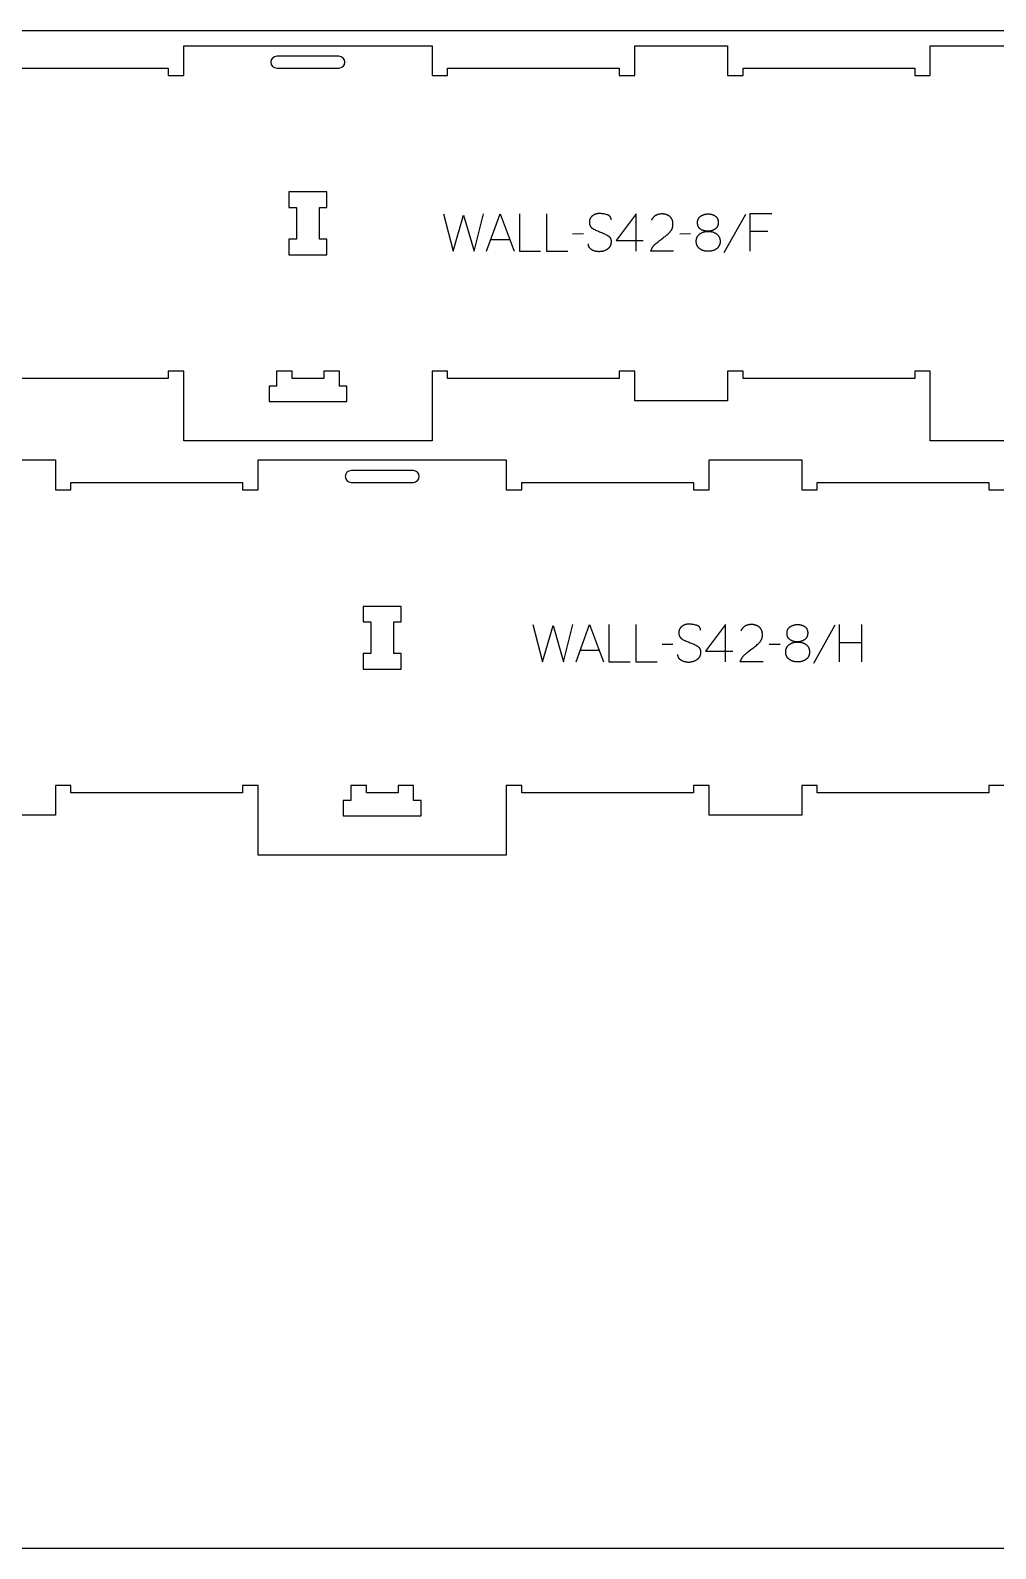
# Model space of a CAD drawing. Extents: x 2032 to 5216, y -19593 to -11999.
# Drawn here: x 3624 to 4400, y -16563 to -15343 of the extents above; entities that cross this region are included whole.
import ezdxf

# ---------------------------------------------------------------- set-up
doc = ezdxf.new("R2010")
doc.units = 0
for name, color, linetype in [('0_SHEET_SPRUCEPLY_2440X122', 1, 'CONTINUOUS'), ('1_ANYTOOL_1MMDEEP_LABELS_S', 2, 'CONTINUOUS'), ('3_ANYTOOL_CUTTHROUGH_INSID', 4, 'CONTINUOUS'), ('4_ANYTOOL_CUTTHROUGH_OUTSI', 5, 'CONTINUOUS')]:
    doc.layers.add(name, color=color, linetype=linetype)

msp = doc.modelspace()

# ---------------------------------------------------------------- linework, layer by layer
at = {"layer": '0_SHEET_SPRUCEPLY_2440X122'}
msp.add_lwpolyline([(4843.9, -15343.3), (4843.9, -16563.3), (2403.9, -16563.3), (2403.9, -15343.3)], close=True, dxfattribs=at)
at = {"layer": '1_ANYTOOL_1MMDEEP_LABELS_S'}
for points in [[(3956, -15490.8), (3963.7, -15520.8), (3972.2, -15491.7), (3980.7, -15520.8), (3988.2, -15490.8)], [(3990.7, -15520.8), (4001.6, -15490.8), (4012.7, -15520.8)], [(4017, -15490.8), (4017, -15520.8), (4034.1, -15520.8)], [(4038.8, -15490.8), (4038.8, -15520.8), (4055.9, -15520.8)], [(4090.8, -15495.4), (4090.8, -15495.2), (4090.8, -15495.1), (4090.7, -15495), (4090.7, -15494.9), (4090.7, -15494.8), (4090.7, -15494.8), (4090.7, -15494.7), (4090.7, -15494.6), (4090.7, -15494.5), (4090.7, -15494.4), (4090.6, -15494.3), (4090.6, -15494.3), (4090.6, -15494.2), (4090.6, -15494.1), (4090.6, -15494), (4090.5, -15493.9), (4090.5, -15493.9), (4090.5, -15493.8), (4090.4, -15493.7), (4090.4, -15493.6), (4090.4, -15493.6), (4090.3, -15493.5), (4090.3, -15493.4), (4090.3, -15493.3), (4090.2, -15493.3), (4090.2, -15493.2), (4090.1, -15493.1), (4090.1, -15493.1), (4090, -15493), (4090, -15492.9), (4089.9, -15492.9), (4089.9, -15492.8), (4089.8, -15492.8), (4089.8, -15492.7), (4089.7, -15492.6), (4089.7, -15492.6), (4089.6, -15492.5), (4089.5, -15492.5), (4089.5, -15492.4), (4089.4, -15492.4), (4089.4, -15492.3), (4089.3, -15492.3), (4089.2, -15492.2), (4089.1, -15492.2), (4089.1, -15492.1), (4089, -15492.1), (4088.9, -15492), (4088.8, -15492), (4088.8, -15491.9), (4088.7, -15491.9), (4088.6, -15491.8), (4088.4, -15491.8), (4088.3, -15491.7), (4088.1, -15491.6), (4087.9, -15491.5), (4087.7, -15491.5), (4087.5, -15491.4), (4086.7, -15491.2), (4085.9, -15491), (4085.1, -15490.8), (4084.3, -15490.7), (4083.9, -15490.7), (4083.6, -15490.6), (4083.2, -15490.6), (4082.8, -15490.5), (4082.5, -15490.5), (4082.1, -15490.5), (4081.7, -15490.5), (4081.4, -15490.5), (4081.2, -15490.5), (4081, -15490.5), (4080.8, -15490.5), (4080.6, -15490.5), (4080.4, -15490.5), (4080.2, -15490.5), (4080, -15490.6), (4079.9, -15490.6), (4079.7, -15490.6), (4079.5, -15490.7), (4079.3, -15490.7), (4079.1, -15490.7), (4078.9, -15490.8), (4078.8, -15490.8), (4078.6, -15490.9), (4078.4, -15490.9), (4078.2, -15491), (4078.1, -15491), (4077.9, -15491.1), (4077.7, -15491.2), (4077.5, -15491.3), (4077.4, -15491.3), (4077.2, -15491.4), (4077, -15491.5), (4076.9, -15491.6), (4076.7, -15491.7), (4076.6, -15491.8), (4076.4, -15491.9), (4076.2, -15492), (4076.1, -15492.1), (4075.9, -15492.2), (4075.8, -15492.3), (4075.6, -15492.4), (4075.5, -15492.5), (4075.3, -15492.6), (4075.2, -15492.8), (4075, -15492.9), (4074.9, -15493), (4074.8, -15493.2), (4074.7, -15493.3), (4074.6, -15493.4), (4074.5, -15493.6), (4074.3, -15493.7), (4074.2, -15493.9), (4074.2, -15494), (4074.1, -15494.2), (4074, -15494.3), (4073.9, -15494.5), (4073.8, -15494.7), (4073.8, -15494.8), (4073.7, -15495), (4073.6, -15495.2), (4073.6, -15495.4), (4073.5, -15495.5), (4073.5, -15495.7), (4073.4, -15495.9), (4073.4, -15496.1), (4073.4, -15496.3), (4073.3, -15496.5), (4073.3, -15496.7), (4073.3, -15496.9), (4073.3, -15497.1), (4073.3, -15497.3), (4073.3, -15497.5), (4073.3, -15497.7), (4073.3, -15497.9), (4073.3, -15498.1), (4073.3, -15498.3), (4073.3, -15498.5), (4073.4, -15498.7), (4073.4, -15498.9), (4073.5, -15499.1), (4073.5, -15499.3), (4073.6, -15499.5), (4073.6, -15499.7), (4073.7, -15499.8), (4073.7, -15499.9), (4073.7, -15500), (4073.8, -15500.1), (4073.8, -15500.2), (4073.9, -15500.3), (4073.9, -15500.3), (4073.9, -15500.4), (4074, -15500.5), (4074, -15500.6), (4074.1, -15500.7), (4074.1, -15500.7), (4074.2, -15500.8), (4074.2, -15500.9), (4074.3, -15501), (4074.3, -15501), (4074.4, -15501.1), (4074.4, -15501.2), (4074.5, -15501.2), (4074.6, -15501.3), (4074.6, -15501.4), (4074.7, -15501.5), (4074.7, -15501.5), (4074.8, -15501.6), (4074.9, -15501.6), (4075, -15501.8), (4075.1, -15501.9), (4075.3, -15502), (4075.4, -15502.1), (4075.6, -15502.2), (4075.8, -15502.4), (4075.9, -15502.5), (4076.1, -15502.6), (4076.8, -15502.9), (4077.6, -15503.3), (4078.3, -15503.7), (4079.1, -15504.1), (4079.8, -15504.4), (4080.6, -15504.7), (4081.4, -15505.1), (4082.3, -15505.4), (4083.1, -15505.7), (4083.9, -15506), (4084.7, -15506.4), (4085.5, -15506.7), (4086.2, -15507.1), (4086.9, -15507.5), (4087.6, -15507.9), (4088.3, -15508.3), (4088.5, -15508.4), (4088.6, -15508.5), (4088.8, -15508.6), (4088.9, -15508.7), (4088.9, -15508.8), (4089, -15508.8), (4089.1, -15508.9), (4089.2, -15508.9), (4089.2, -15509), (4089.3, -15509.1), (4089.4, -15509.1), (4089.4, -15509.2), (4089.5, -15509.3), (4089.5, -15509.4), (4089.6, -15509.4), (4089.7, -15509.5), (4089.7, -15509.6), (4089.8, -15509.6), (4089.8, -15509.7), (4089.9, -15509.8), (4089.9, -15509.9), (4090, -15509.9), (4090, -15510), (4090.1, -15510.1), (4090.1, -15510.2), (4090.2, -15510.3), (4090.2, -15510.4), (4090.2, -15510.4), (4090.3, -15510.5), (4090.3, -15510.6), (4090.3, -15510.7), (4090.4, -15510.8), (4090.4, -15510.9), (4090.4, -15511), (4090.5, -15511), (4090.5, -15511.1), (4090.5, -15511.2), (4090.6, -15511.4), (4090.6, -15511.6), (4090.7, -15511.8), (4090.7, -15512), (4090.7, -15512.2), (4090.7, -15512.4), (4090.7, -15512.6), (4090.7, -15512.8), (4090.7, -15513.1), (4090.7, -15513.3), (4090.7, -15513.5), (4090.7, -15513.7), (4090.7, -15514), (4090.7, -15514.2), (4090.6, -15514.4), (4090.6, -15514.6), (4090.6, -15514.9), (4090.5, -15515.1), (4090.5, -15515.3), (4090.4, -15515.5), (4090.3, -15515.7), (4090.3, -15515.9), (4090.2, -15516.1), (4090.1, -15516.3), (4090.1, -15516.5), (4090, -15516.6), (4089.9, -15516.8), (4089.8, -15517), (4089.7, -15517.2), (4089.6, -15517.3), (4089.5, -15517.5), (4089.3, -15517.7), (4089.2, -15517.8), (4089.1, -15518), (4089, -15518.1), (4088.8, -15518.3), (4088.7, -15518.4), (4088.5, -15518.5), (4088.4, -15518.7), (4088.2, -15518.8), (4088.1, -15518.9), (4087.9, -15519.1), (4087.7, -15519.2), (4087.5, -15519.3), (4087.2, -15519.5), (4086.8, -15519.7), (4086.5, -15519.9), (4086.1, -15520.1), (4085.7, -15520.3), (4085.3, -15520.4), (4085.1, -15520.5), (4084.9, -15520.5), (4084.8, -15520.6), (4084.6, -15520.7), (4084.4, -15520.7), (4084.2, -15520.8), (4084, -15520.8), (4083.8, -15520.9), (4083.6, -15520.9), (4083.4, -15521), (4083.2, -15521), (4083, -15521), (4082.8, -15521.1), (4082.6, -15521.1), (4082.2, -15521.1), (4081.8, -15521.1), (4081.4, -15521.2), (4080.9, -15521.2), (4080.5, -15521.1), (4080.1, -15521.1), (4079.7, -15521.1), (4079.3, -15521), (4078.9, -15521), (4078.6, -15520.9), (4078.2, -15520.8), (4077.8, -15520.7), (4077.4, -15520.6), (4077.1, -15520.4), (4076.7, -15520.3), (4076.3, -15520.2), (4076, -15520), (4075.6, -15519.8), (4075.3, -15519.6), (4075.1, -15519.5), (4075, -15519.4), (4074.8, -15519.3), (4074.6, -15519.2), (4074.5, -15519.1), (4074.4, -15519), (4074.2, -15518.8), (4074.1, -15518.7), (4074, -15518.6), (4073.8, -15518.5), (4073.7, -15518.3), (4073.6, -15518.2), (4073.6, -15518.1), (4073.5, -15518.1), (4073.5, -15518), (4073.4, -15517.9), (4073.4, -15517.9), (4073.3, -15517.8), (4073.3, -15517.7), (4073.2, -15517.7), (4073.2, -15517.6), (4073.2, -15517.5), (4073.1, -15517.4), (4073.1, -15517.4), (4073, -15517.3), (4073, -15517.2), (4073, -15517.1), (4072.9, -15517), (4072.9, -15517), (4072.9, -15516.9), (4072.8, -15516.8), (4072.8, -15516.7), (4072.8, -15516.6), (4072.7, -15516.4), (4072.7, -15516.2), (4072.6, -15516), (4072.6, -15515.9), (4072.6, -15515.7), (4072.6, -15515.5), (4072.6, -15515.3), (4072.6, -15515.1), (4072.5, -15514.9)], [(4110.8, -15520.8), (4110.8, -15490.8), (4094.8, -15512.2)], [(4141, -15520.8), (4122.7, -15520.7), (4122.8, -15520.3), (4122.9, -15520), (4123, -15519.8), (4123.1, -15519.6), (4123.2, -15519.4), (4123.3, -15519.2), (4123.4, -15519), (4123.5, -15518.8), (4123.6, -15518.5), (4123.7, -15518.3), (4123.8, -15518.1), (4123.9, -15517.9), (4124, -15517.7), (4124.1, -15517.5), (4124.3, -15517.3), (4124.4, -15517.2), (4124.5, -15517), (4124.7, -15516.8), (4124.8, -15516.6), (4124.9, -15516.4), (4125.1, -15516.2), (4125.2, -15516.1), (4125.4, -15515.9), (4125.5, -15515.7), (4125.7, -15515.5), (4125.9, -15515.4), (4126, -15515.2), (4126.2, -15515.1), (4126.4, -15514.9), (4126.7, -15514.6), (4128.2, -15513.4), (4129.7, -15512.2), (4131.2, -15511), (4132.7, -15509.9), (4133.5, -15509.3), (4134.2, -15508.8), (4134.9, -15508.2), (4135.6, -15507.6), (4136.3, -15507), (4136.9, -15506.4), (4137.6, -15505.8), (4138.2, -15505.2), (4138.3, -15505), (4138.4, -15504.9), (4138.6, -15504.7), (4138.7, -15504.5), (4138.8, -15504.4), (4139, -15504.2), (4139.1, -15504), (4139.2, -15503.9), (4139.3, -15503.7), (4139.4, -15503.5), (4139.5, -15503.3), (4139.6, -15503.1), (4139.7, -15503), (4139.8, -15502.8), (4139.9, -15502.6), (4139.9, -15502.4), (4140, -15502.2), (4140.1, -15502), (4140.1, -15501.8), (4140.2, -15501.6), (4140.2, -15501.4), (4140.3, -15501.2), (4140.3, -15501), (4140.4, -15500.8), (4140.4, -15500.6), (4140.4, -15500.4), (4140.5, -15500.2), (4140.5, -15499.9), (4140.5, -15499.7), (4140.5, -15499.5), (4140.5, -15499.3), (4140.5, -15499), (4140.5, -15498.8), (4140.5, -15498.5), (4140.5, -15498.3), (4140.5, -15498.1), (4140.5, -15497.8), (4140.4, -15497.6), (4140.4, -15497.4), (4140.4, -15497.2), (4140.3, -15496.9), (4140.3, -15496.7), (4140.2, -15496.5), (4140.2, -15496.3), (4140.1, -15496.1), (4140, -15495.9), (4140, -15495.7), (4139.9, -15495.5), (4139.8, -15495.3), (4139.7, -15495.1), (4139.6, -15494.9), (4139.5, -15494.8), (4139.4, -15494.6), (4139.3, -15494.4), (4139.2, -15494.2), (4139.1, -15494.1), (4139, -15493.9), (4138.8, -15493.8), (4138.7, -15493.6), (4138.6, -15493.5), (4138.4, -15493.3), (4138.3, -15493.2), (4138.1, -15493), (4138, -15492.9), (4137.8, -15492.8), (4137.7, -15492.7), (4137.5, -15492.5), (4137.3, -15492.4), (4137.2, -15492.3), (4137, -15492.2), (4136.8, -15492.1), (4136.6, -15492), (4136.5, -15491.9), (4136.3, -15491.8), (4136.1, -15491.7), (4135.9, -15491.6), (4135.7, -15491.6), (4135.5, -15491.5), (4135.3, -15491.4), (4135.1, -15491.3), (4134.9, -15491.3), (4134.7, -15491.2), (4134.5, -15491.2), (4134.3, -15491.1), (4134.1, -15491.1), (4133.9, -15491), (4133.7, -15491), (4133.5, -15490.9), (4133.2, -15490.9), (4133, -15490.9), (4132.8, -15490.9), (4132.5, -15490.8), (4132.3, -15490.8), (4132.1, -15490.8), (4131.6, -15490.8), (4131.2, -15490.8), (4130.9, -15490.8), (4130.5, -15490.9), (4130.2, -15490.9), (4129.8, -15490.9), (4129.5, -15491), (4129.2, -15491.1), (4128.9, -15491.1), (4128.5, -15491.2), (4128.4, -15491.3), (4128.2, -15491.3), (4128.1, -15491.4), (4127.9, -15491.4), (4127.8, -15491.5), (4127.6, -15491.5), (4127.5, -15491.6), (4127.4, -15491.7), (4127.2, -15491.7), (4127.1, -15491.8), (4126.9, -15491.9), (4126.8, -15491.9), (4126.7, -15492), (4126.5, -15492.1), (4126.4, -15492.2), (4126.3, -15492.3), (4126.1, -15492.3), (4126, -15492.4), (4125.9, -15492.5), (4125.8, -15492.6), (4125.6, -15492.7), (4125.5, -15492.8), (4125.4, -15492.9), (4125.3, -15493), (4125.2, -15493.1), (4125.1, -15493.2), (4124.9, -15493.3), (4124.8, -15493.4), (4124.7, -15493.6), (4124.6, -15493.7), (4124.5, -15493.8), (4124.4, -15493.9), (4124.2, -15494.2), (4124, -15494.4), (4123.8, -15494.7), (4123.6, -15495), (4123.5, -15495.3), (4123.3, -15495.6), (4123.1, -15495.9)], [(4198.7, -15491.3), (4181.5, -15522.1)], [(4219.9, -15490.8), (4202.3, -15490.8), (4202.3, -15520.8)], [(4216.8, -15504.8), (4202.3, -15504.8)], [(3994.2, -15511.3), (4009.1, -15511.3)], [(4068.5, -15506.9), (4059.7, -15507)], [(4094.8, -15512.2), (4116.6, -15512.2)], [(4154.7, -15506.9), (4145.9, -15507)], [(4027.9, -15820.7), (4035.7, -15850.7), (4044.1, -15821.6), (4052.6, -15850.7), (4060.1, -15820.7)], [(4062.7, -15850.7), (4073.5, -15820.7), (4084.6, -15850.7)], [(4088.9, -15820.7), (4088.9, -15850.7), (4106, -15850.7)], [(4110.7, -15820.7), (4110.7, -15850.7), (4127.8, -15850.7)], [(4162.7, -15825.3), (4162.7, -15825.1), (4162.7, -15825), (4162.7, -15824.9), (4162.7, -15824.9), (4162.7, -15824.8), (4162.6, -15824.7), (4162.6, -15824.6), (4162.6, -15824.5), (4162.6, -15824.4), (4162.6, -15824.3), (4162.6, -15824.2), (4162.5, -15824.2), (4162.5, -15824.1), (4162.5, -15824), (4162.5, -15823.9), (4162.5, -15823.8), (4162.4, -15823.8), (4162.4, -15823.7), (4162.4, -15823.6), (4162.3, -15823.5), (4162.3, -15823.5), (4162.3, -15823.4), (4162.2, -15823.3), (4162.2, -15823.3), (4162.1, -15823.2), (4162.1, -15823.1), (4162.1, -15823.1), (4162, -15823), (4162, -15822.9), (4161.9, -15822.9), (4161.9, -15822.8), (4161.8, -15822.7), (4161.8, -15822.7), (4161.7, -15822.6), (4161.6, -15822.6), (4161.6, -15822.5), (4161.5, -15822.4), (4161.5, -15822.4), (4161.4, -15822.3), (4161.3, -15822.3), (4161.3, -15822.2), (4161.2, -15822.2), (4161.1, -15822.1), (4161.1, -15822.1), (4161, -15822), (4160.9, -15822), (4160.8, -15821.9), (4160.8, -15821.9), (4160.7, -15821.8), (4160.6, -15821.8), (4160.5, -15821.8), (4160.3, -15821.7), (4160.2, -15821.6), (4160, -15821.5), (4159.8, -15821.5), (4159.6, -15821.4), (4159.4, -15821.3), (4158.6, -15821.1), (4157.8, -15820.9), (4157, -15820.8), (4156.2, -15820.6), (4155.9, -15820.6), (4155.5, -15820.5), (4155.1, -15820.5), (4154.7, -15820.4), (4154.4, -15820.4), (4154, -15820.4), (4153.7, -15820.4), (4153.3, -15820.4), (4153.1, -15820.4), (4152.9, -15820.4), (4152.7, -15820.4), (4152.5, -15820.4), (4152.3, -15820.4), (4152.1, -15820.4), (4152, -15820.5), (4151.8, -15820.5), (4151.6, -15820.5), (4151.4, -15820.6), (4151.2, -15820.6), (4151, -15820.6), (4150.9, -15820.7), (4150.7, -15820.7), (4150.5, -15820.8), (4150.3, -15820.8), (4150.2, -15820.9), (4150, -15821), (4149.8, -15821), (4149.6, -15821.1), (4149.5, -15821.2), (4149.3, -15821.2), (4149.1, -15821.3), (4149, -15821.4), (4148.8, -15821.5), (4148.6, -15821.6), (4148.5, -15821.7), (4148.3, -15821.8), (4148.2, -15821.9), (4148, -15822), (4147.8, -15822.1), (4147.7, -15822.2), (4147.5, -15822.3), (4147.4, -15822.4), (4147.2, -15822.6), (4147.1, -15822.7), (4147, -15822.8), (4146.8, -15822.9), (4146.7, -15823.1), (4146.6, -15823.2), (4146.5, -15823.4), (4146.4, -15823.5), (4146.3, -15823.6), (4146.2, -15823.8), (4146.1, -15823.9), (4146, -15824.1), (4145.9, -15824.3), (4145.8, -15824.4), (4145.7, -15824.6), (4145.7, -15824.8), (4145.6, -15824.9), (4145.5, -15825.1), (4145.5, -15825.3), (4145.4, -15825.5), (4145.4, -15825.6), (4145.4, -15825.8), (4145.3, -15826), (4145.3, -15826.2), (4145.3, -15826.4), (4145.2, -15826.6), (4145.2, -15826.8), (4145.2, -15827), (4145.2, -15827.2), (4145.2, -15827.4), (4145.2, -15827.6), (4145.2, -15827.8), (4145.2, -15828), (4145.2, -15828.3), (4145.3, -15828.5), (4145.3, -15828.6), (4145.3, -15828.8), (4145.4, -15829), (4145.4, -15829.2), (4145.5, -15829.4), (4145.5, -15829.6), (4145.6, -15829.8), (4145.6, -15829.8), (4145.7, -15829.9), (4145.7, -15830), (4145.7, -15830.1), (4145.8, -15830.2), (4145.8, -15830.3), (4145.9, -15830.3), (4145.9, -15830.4), (4145.9, -15830.5), (4146, -15830.6), (4146, -15830.6), (4146.1, -15830.7), (4146.1, -15830.8), (4146.2, -15830.9), (4146.2, -15830.9), (4146.3, -15831), (4146.4, -15831.1), (4146.4, -15831.2), (4146.5, -15831.2), (4146.5, -15831.3), (4146.6, -15831.4), (4146.7, -15831.4), (4146.7, -15831.5), (4146.8, -15831.6), (4146.9, -15831.7), (4147.1, -15831.8), (4147.2, -15831.9), (4147.4, -15832), (4147.5, -15832.2), (4147.7, -15832.3), (4147.9, -15832.4), (4148, -15832.5), (4148.7, -15832.9), (4149.5, -15833.2), (4150.2, -15833.6), (4151, -15834), (4151.8, -15834.3), (4152.6, -15834.6), (4153.4, -15835), (4154.2, -15835.3), (4155, -15835.6), (4155.8, -15835.9), (4156.6, -15836.3), (4157.4, -15836.6), (4158.1, -15837), (4158.8, -15837.4), (4159.6, -15837.8), (4160.2, -15838.2), (4160.4, -15838.3), (4160.6, -15838.4), (4160.7, -15838.6), (4160.8, -15838.6), (4160.9, -15838.7), (4160.9, -15838.7), (4161, -15838.8), (4161.1, -15838.9), (4161.1, -15838.9), (4161.2, -15839), (4161.3, -15839.1), (4161.3, -15839.1), (4161.4, -15839.2), (4161.5, -15839.3), (4161.5, -15839.3), (4161.6, -15839.4), (4161.6, -15839.5), (4161.7, -15839.6), (4161.7, -15839.6), (4161.8, -15839.7), (4161.8, -15839.8), (4161.9, -15839.9), (4161.9, -15839.9), (4162, -15840), (4162, -15840.1), (4162.1, -15840.2), (4162.1, -15840.3), (4162.2, -15840.3), (4162.2, -15840.4), (4162.2, -15840.5), (4162.3, -15840.6), (4162.3, -15840.7), (4162.3, -15840.8), (4162.4, -15840.9), (4162.4, -15841), (4162.4, -15841.1), (4162.4, -15841.1), (4162.5, -15841.3), (4162.5, -15841.5), (4162.6, -15841.7), (4162.6, -15841.9), (4162.6, -15842.1), (4162.6, -15842.3), (4162.7, -15842.5), (4162.7, -15842.8), (4162.7, -15843), (4162.7, -15843.2), (4162.7, -15843.4), (4162.6, -15843.7), (4162.6, -15843.9), (4162.6, -15844.1), (4162.6, -15844.3), (4162.5, -15844.6), (4162.5, -15844.8), (4162.4, -15845), (4162.4, -15845.2), (4162.3, -15845.4), (4162.3, -15845.6), (4162.2, -15845.8), (4162.1, -15846), (4162.1, -15846.2), (4162, -15846.4), (4161.9, -15846.6), (4161.8, -15846.7), (4161.7, -15846.9), (4161.6, -15847.1), (4161.5, -15847.2), (4161.4, -15847.4), (4161.3, -15847.6), (4161.1, -15847.7), (4161, -15847.9), (4160.9, -15848), (4160.7, -15848.2), (4160.6, -15848.3), (4160.5, -15848.5), (4160.3, -15848.6), (4160.1, -15848.7), (4160, -15848.8), (4159.8, -15849), (4159.6, -15849.1), (4159.5, -15849.2), (4159.1, -15849.4), (4158.7, -15849.6), (4158.4, -15849.8), (4158, -15850), (4157.6, -15850.2), (4157.3, -15850.3), (4157.1, -15850.4), (4156.9, -15850.5), (4156.7, -15850.5), (4156.5, -15850.6), (4156.3, -15850.6), (4156.1, -15850.7), (4155.9, -15850.7), (4155.7, -15850.8), (4155.5, -15850.8), (4155.3, -15850.9), (4155.1, -15850.9), (4154.9, -15850.9), (4154.7, -15851), (4154.5, -15851), (4154.1, -15851), (4153.7, -15851.1), (4153.3, -15851.1), (4152.9, -15851.1), (4152.5, -15851.1), (4152, -15851), (4151.7, -15851), (4151.3, -15850.9), (4150.9, -15850.9), (4150.5, -15850.8), (4150.1, -15850.7), (4149.7, -15850.6), (4149.3, -15850.5), (4149, -15850.4), (4148.6, -15850.2), (4148.3, -15850.1), (4147.9, -15849.9), (4147.6, -15849.7), (4147.2, -15849.5), (4147, -15849.4), (4146.9, -15849.3), (4146.7, -15849.2), (4146.6, -15849.1), (4146.4, -15849), (4146.3, -15848.9), (4146.1, -15848.8), (4146, -15848.6), (4145.9, -15848.5), (4145.8, -15848.4), (4145.6, -15848.3), (4145.5, -15848.1), (4145.5, -15848.1), (4145.4, -15848), (4145.4, -15847.9), (4145.3, -15847.9), (4145.3, -15847.8), (4145.2, -15847.7), (4145.2, -15847.6), (4145.2, -15847.6), (4145.1, -15847.5), (4145.1, -15847.4), (4145, -15847.3), (4145, -15847.3), (4145, -15847.2), (4144.9, -15847.1), (4144.9, -15847), (4144.9, -15847), (4144.8, -15846.9), (4144.8, -15846.8), (4144.8, -15846.7), (4144.7, -15846.6), (4144.7, -15846.5), (4144.6, -15846.3), (4144.6, -15846.1), (4144.6, -15846), (4144.5, -15845.8), (4144.5, -15845.6), (4144.5, -15845.4), (4144.5, -15845.2), (4144.5, -15845), (4144.5, -15844.9)], [(4182.7, -15850.7), (4182.7, -15820.7), (4166.7, -15842.1)], [(4212.9, -15850.7), (4194.6, -15850.6), (4194.8, -15850.2), (4194.8, -15850), (4194.9, -15849.7), (4195, -15849.5), (4195.1, -15849.3), (4195.2, -15849.1), (4195.3, -15848.9), (4195.4, -15848.7), (4195.5, -15848.5), (4195.6, -15848.3), (4195.7, -15848), (4195.8, -15847.8), (4195.9, -15847.7), (4196.1, -15847.5), (4196.2, -15847.3), (4196.3, -15847.1), (4196.4, -15846.9), (4196.6, -15846.7), (4196.7, -15846.5), (4196.9, -15846.3), (4197, -15846.2), (4197.2, -15846), (4197.3, -15845.8), (4197.5, -15845.6), (4197.6, -15845.5), (4197.8, -15845.3), (4198, -15845.1), (4198.1, -15845), (4198.3, -15844.8), (4198.7, -15844.5), (4200.1, -15843.3), (4201.6, -15842.1), (4203.1, -15840.9), (4204.7, -15839.8), (4205.4, -15839.2), (4206.1, -15838.7), (4206.9, -15838.1), (4207.5, -15837.5), (4208.2, -15836.9), (4208.9, -15836.3), (4209.5, -15835.7), (4210.1, -15835.1), (4210.2, -15834.9), (4210.4, -15834.8), (4210.5, -15834.6), (4210.6, -15834.4), (4210.8, -15834.3), (4210.9, -15834.1), (4211, -15833.9), (4211.1, -15833.8), (4211.2, -15833.6), (4211.3, -15833.4), (4211.4, -15833.2), (4211.5, -15833.1), (4211.6, -15832.9), (4211.7, -15832.7), (4211.8, -15832.5), (4211.8, -15832.3), (4211.9, -15832.1), (4212, -15831.9), (4212, -15831.7), (4212.1, -15831.5), (4212.2, -15831.3), (4212.2, -15831.1), (4212.3, -15830.9), (4212.3, -15830.7), (4212.3, -15830.5), (4212.4, -15830.3), (4212.4, -15830.1), (4212.4, -15829.8), (4212.4, -15829.6), (4212.4, -15829.4), (4212.4, -15829.2), (4212.4, -15829), (4212.4, -15828.7), (4212.4, -15828.5), (4212.4, -15828.2), (4212.4, -15828), (4212.4, -15827.7), (4212.4, -15827.5), (4212.3, -15827.3), (4212.3, -15827.1), (4212.2, -15826.8), (4212.2, -15826.6), (4212.1, -15826.4), (4212.1, -15826.2), (4212, -15826), (4212, -15825.8), (4211.9, -15825.6), (4211.8, -15825.4), (4211.7, -15825.2), (4211.6, -15825), (4211.5, -15824.9), (4211.5, -15824.7), (4211.4, -15824.5), (4211.2, -15824.3), (4211.1, -15824.2), (4211, -15824), (4210.9, -15823.8), (4210.8, -15823.7), (4210.6, -15823.5), (4210.5, -15823.4), (4210.4, -15823.2), (4210.2, -15823.1), (4210.1, -15823), (4209.9, -15822.8), (4209.8, -15822.7), (4209.6, -15822.6), (4209.4, -15822.5), (4209.3, -15822.3), (4209.1, -15822.2), (4208.9, -15822.1), (4208.7, -15822), (4208.6, -15821.9), (4208.4, -15821.8), (4208.2, -15821.7), (4208, -15821.6), (4207.8, -15821.5), (4207.6, -15821.5), (4207.4, -15821.4), (4207.2, -15821.3), (4207, -15821.3), (4206.8, -15821.2), (4206.6, -15821.1), (4206.4, -15821.1), (4206.2, -15821), (4206, -15821), (4205.8, -15820.9), (4205.6, -15820.9), (4205.4, -15820.9), (4205.1, -15820.8), (4204.9, -15820.8), (4204.7, -15820.8), (4204.5, -15820.8), (4204.2, -15820.7), (4204, -15820.7), (4203.5, -15820.7), (4203.2, -15820.7), (4202.8, -15820.7), (4202.4, -15820.8), (4202.1, -15820.8), (4201.8, -15820.9), (4201.4, -15820.9), (4201.1, -15821), (4200.8, -15821), (4200.5, -15821.1), (4200.3, -15821.2), (4200.2, -15821.2), (4200, -15821.3), (4199.9, -15821.3), (4199.7, -15821.4), (4199.6, -15821.4), (4199.4, -15821.5), (4199.3, -15821.6), (4199.1, -15821.6), (4199, -15821.7), (4198.9, -15821.8), (4198.7, -15821.8), (4198.6, -15821.9), (4198.4, -15822), (4198.3, -15822.1), (4198.2, -15822.2), (4198.1, -15822.3), (4197.9, -15822.3), (4197.8, -15822.4), (4197.7, -15822.5), (4197.6, -15822.6), (4197.4, -15822.7), (4197.3, -15822.8), (4197.2, -15822.9), (4197.1, -15823), (4197, -15823.1), (4196.9, -15823.2), (4196.7, -15823.4), (4196.6, -15823.5), (4196.5, -15823.6), (4196.4, -15823.7), (4196.3, -15823.8), (4196.1, -15824.1), (4195.9, -15824.4), (4195.7, -15824.6), (4195.6, -15824.9), (4195.4, -15825.2), (4195.2, -15825.5), (4195, -15825.8)], [(4270.6, -15821.2), (4253.4, -15852)], [(4274.1, -15820.7), (4274.1, -15850.7)], [(4292.4, -15850.7), (4292.4, -15820.7)], [(4292.4, -15835.4), (4274.1, -15835.4)], [(4066.1, -15841.2), (4081, -15841.2)], [(4140.4, -15836.8), (4131.7, -15836.9)], [(4166.7, -15842.1), (4188.5, -15842.1)], [(4226.6, -15836.8), (4217.8, -15836.9)]]:
    msp.add_lwpolyline(points, dxfattribs=at)
for points in [[(4168.9, -15490.8), (4169.3, -15490.8), (4169.7, -15490.8), (4170.1, -15490.9), (4170.3, -15490.9), (4170.5, -15490.9), (4170.7, -15490.9), (4170.9, -15491), (4171.1, -15491), (4171.3, -15491.1), (4171.4, -15491.1), (4171.6, -15491.1), (4171.8, -15491.2), (4172, -15491.2), (4172.2, -15491.3), (4172.3, -15491.3), (4172.5, -15491.4), (4172.7, -15491.5), (4172.8, -15491.5), (4173, -15491.6), (4173.2, -15491.7), (4173.3, -15491.8), (4173.5, -15491.8), (4173.6, -15491.9), (4173.8, -15492), (4174, -15492.1), (4174.1, -15492.2), (4174.3, -15492.3), (4174.4, -15492.4), (4174.5, -15492.5), (4174.7, -15492.6), (4174.8, -15492.7), (4175, -15492.8), (4175.1, -15492.9), (4175.2, -15493.1), (4175.3, -15493.2), (4175.4, -15493.3), (4175.6, -15493.4), (4175.7, -15493.6), (4175.8, -15493.7), (4175.9, -15493.8), (4176, -15494), (4176, -15494.1), (4176.1, -15494.3), (4176.2, -15494.4), (4176.3, -15494.6), (4176.4, -15494.8), (4176.4, -15494.9), (4176.5, -15495.1), (4176.5, -15495.3), (4176.6, -15495.4), (4176.6, -15495.6), (4176.7, -15495.8), (4176.7, -15496), (4176.8, -15496.2), (4176.8, -15496.4), (4176.8, -15496.6), (4176.8, -15496.8), (4176.8, -15497), (4176.9, -15497.2), (4176.9, -15497.4), (4176.9, -15497.6), (4176.9, -15497.8), (4176.9, -15498), (4176.8, -15498.3), (4176.8, -15498.5), (4176.8, -15498.7), (4176.8, -15498.9), (4176.7, -15499.1), (4176.7, -15499.3), (4176.7, -15499.5), (4176.6, -15499.7), (4176.6, -15499.9), (4176.5, -15500.1), (4176.4, -15500.2), (4176.4, -15500.4), (4176.3, -15500.6), (4176.2, -15500.8), (4176.1, -15500.9), (4176, -15501.1), (4176, -15501.2), (4175.9, -15501.4), (4175.8, -15501.6), (4175.6, -15501.7), (4175.5, -15501.8), (4175.4, -15502), (4175.3, -15502.1), (4175.2, -15502.3), (4175, -15502.4), (4174.9, -15502.5), (4174.8, -15502.6), (4174.6, -15502.8), (4174.4, -15502.9), (4174.3, -15503), (4174.1, -15503.1), (4174, -15503.2), (4173.8, -15503.3), (4173.6, -15503.4), (4173.5, -15503.5), (4173.3, -15503.6), (4173.1, -15503.7), (4173, -15503.8), (4172.8, -15503.8), (4172.6, -15503.9), (4172.4, -15504), (4172.3, -15504.1), (4172.1, -15504.1), (4171.9, -15504.2), (4171.7, -15504.2), (4171.6, -15504.3), (4171.4, -15504.4), (4171.2, -15504.4), (4171, -15504.5), (4170.8, -15504.5), (4170.6, -15504.5), (4170.5, -15504.6), (4170.3, -15504.6), (4170.1, -15504.6), (4169.9, -15504.7), (4169.7, -15504.7), (4169.5, -15504.7), (4169.3, -15504.7), (4169.1, -15504.7), (4168.9, -15504.7), (4168.5, -15504.7), (4168.1, -15504.7), (4167.7, -15504.7), (4167.4, -15504.7), (4167.2, -15504.7), (4167, -15504.6), (4166.8, -15504.6), (4166.6, -15504.6), (4166.4, -15504.6), (4166.3, -15504.5), (4166.1, -15504.5), (4165.9, -15504.4), (4165.7, -15504.4), (4165.5, -15504.3), (4165.4, -15504.3), (4165.2, -15504.2), (4165, -15504.2), (4164.8, -15504.1), (4164.7, -15504), (4164.5, -15504), (4164.3, -15503.9), (4164.2, -15503.8), (4164, -15503.7), (4163.8, -15503.7), (4163.5, -15503.5), (4163.2, -15503.3), (4162.8, -15503.1), (4162.7, -15503), (4162.5, -15502.9), (4162.4, -15502.8), (4162.2, -15502.7), (4162.1, -15502.6), (4161.9, -15502.4), (4161.9, -15502.4), (4161.8, -15502.3), (4161.8, -15502.2), (4161.7, -15502.2), (4161.6, -15502.1), (4161.6, -15502), (4161.5, -15502), (4161.5, -15501.9), (4161.4, -15501.8), (4161.4, -15501.8), (4161.3, -15501.7), (4161.2, -15501.6), (4161.2, -15501.5), (4161.1, -15501.5), (4161.1, -15501.4), (4161.1, -15501.3), (4161, -15501.1), (4160.9, -15501), (4160.8, -15500.8), (4160.7, -15500.6), (4160.7, -15500.5), (4160.6, -15500.3), (4160.5, -15500.1), (4160.5, -15499.9), (4160.4, -15499.7), (4160.4, -15499.5), (4160.4, -15499.3), (4160.3, -15499.1), (4160.3, -15498.9), (4160.3, -15498.7), (4160.3, -15498.5), (4160.2, -15498.3), (4160.2, -15498.1), (4160.2, -15497.8), (4160.2, -15497.6), (4160.2, -15497.4), (4160.3, -15497.2), (4160.3, -15497), (4160.3, -15496.8), (4160.3, -15496.5), (4160.4, -15496.3), (4160.4, -15496.1), (4160.4, -15495.9), (4160.5, -15495.8), (4160.5, -15495.6), (4160.6, -15495.4), (4160.7, -15495.2), (4160.7, -15495), (4160.8, -15494.9), (4160.9, -15494.7), (4161, -15494.5), (4161.1, -15494.4), (4161.2, -15494.2), (4161.3, -15494.1), (4161.3, -15494), (4161.4, -15493.9), (4161.4, -15493.8), (4161.5, -15493.8), (4161.6, -15493.6), (4161.7, -15493.5), (4161.8, -15493.3), (4162, -15493.2), (4162.1, -15493.1), (4162.3, -15493), (4162.4, -15492.8), (4162.5, -15492.7), (4162.7, -15492.6), (4162.9, -15492.5), (4163, -15492.4), (4163.2, -15492.3), (4163.4, -15492.2), (4163.5, -15492.1), (4163.7, -15492), (4163.9, -15491.9), (4164.1, -15491.8), (4164.2, -15491.8), (4164.4, -15491.7), (4164.6, -15491.6), (4164.8, -15491.5), (4165, -15491.5), (4165.1, -15491.4), (4165.3, -15491.4), (4165.5, -15491.3), (4165.7, -15491.2), (4165.9, -15491.2), (4166.1, -15491.1), (4166.3, -15491.1), (4166.5, -15491.1), (4166.7, -15491), (4166.8, -15491), (4167.2, -15490.9), (4167.6, -15490.9), (4168.1, -15490.8), (4168.5, -15490.8)], [(4168.8, -15504.8), (4169.3, -15504.8), (4169.8, -15504.9), (4170.1, -15504.9), (4170.3, -15504.9), (4170.6, -15504.9), (4170.8, -15505), (4171.1, -15505), (4171.3, -15505), (4171.5, -15505.1), (4171.8, -15505.1), (4172, -15505.2), (4172.2, -15505.3), (4172.4, -15505.3), (4172.7, -15505.4), (4172.9, -15505.5), (4173.1, -15505.5), (4173.3, -15505.6), (4173.5, -15505.7), (4173.7, -15505.8), (4173.9, -15505.9), (4174.1, -15506), (4174.3, -15506.1), (4174.5, -15506.2), (4174.7, -15506.3), (4174.9, -15506.4), (4175, -15506.5), (4175.2, -15506.6), (4175.4, -15506.8), (4175.6, -15506.9), (4175.7, -15507), (4175.9, -15507.2), (4176, -15507.3), (4176.2, -15507.5), (4176.3, -15507.6), (4176.5, -15507.8), (4176.6, -15507.9), (4176.8, -15508.1), (4176.9, -15508.2), (4177, -15508.4), (4177.1, -15508.6), (4177.2, -15508.7), (4177.3, -15508.9), (4177.4, -15509.1), (4177.5, -15509.2), (4177.6, -15509.4), (4177.7, -15509.6), (4177.8, -15509.8), (4177.9, -15510), (4177.9, -15510.1), (4178, -15510.3), (4178.1, -15510.5), (4178.1, -15510.7), (4178.2, -15510.9), (4178.2, -15511.1), (4178.2, -15511.3), (4178.3, -15511.5), (4178.3, -15511.8), (4178.3, -15512), (4178.3, -15512.2), (4178.4, -15512.4), (4178.4, -15512.6), (4178.4, -15512.8), (4178.4, -15513.1), (4178.4, -15513.3), (4178.3, -15513.5), (4178.3, -15513.7), (4178.3, -15513.9), (4178.3, -15514.2), (4178.2, -15514.4), (4178.2, -15514.6), (4178.2, -15514.8), (4178.1, -15515), (4178.1, -15515.2), (4178, -15515.4), (4177.9, -15515.6), (4177.9, -15515.7), (4177.8, -15515.9), (4177.7, -15516.1), (4177.6, -15516.3), (4177.5, -15516.5), (4177.4, -15516.6), (4177.3, -15516.8), (4177.2, -15517), (4177.1, -15517.2), (4177, -15517.3), (4176.9, -15517.5), (4176.8, -15517.6), (4176.6, -15517.8), (4176.5, -15517.9), (4176.3, -15518.1), (4176.2, -15518.2), (4176, -15518.4), (4175.9, -15518.5), (4175.7, -15518.7), (4175.6, -15518.8), (4175.4, -15518.9), (4175.2, -15519), (4175, -15519.2), (4174.9, -15519.3), (4174.7, -15519.4), (4174.5, -15519.5), (4174.3, -15519.6), (4174.1, -15519.7), (4173.9, -15519.8), (4173.7, -15519.9), (4173.5, -15520), (4173.3, -15520.1), (4173.1, -15520.1), (4172.9, -15520.2), (4172.7, -15520.3), (4172.4, -15520.3), (4172.2, -15520.4), (4172, -15520.5), (4171.8, -15520.5), (4171.5, -15520.6), (4171.3, -15520.6), (4171.1, -15520.6), (4170.8, -15520.7), (4170.6, -15520.7), (4170.3, -15520.7), (4170.1, -15520.8), (4169.8, -15520.8), (4169.3, -15520.8), (4168.8, -15520.8), (4168.2, -15520.8), (4167.7, -15520.8), (4167.5, -15520.8), (4167.2, -15520.7), (4167, -15520.7), (4166.7, -15520.7), (4166.5, -15520.6), (4166.2, -15520.6), (4166, -15520.6), (4165.8, -15520.5), (4165.6, -15520.5), (4165.3, -15520.4), (4165.1, -15520.3), (4164.9, -15520.3), (4164.7, -15520.2), (4164.5, -15520.1), (4164.3, -15520.1), (4164, -15520), (4163.8, -15519.9), (4163.6, -15519.8), (4163.5, -15519.7), (4163.3, -15519.6), (4163.1, -15519.5), (4162.9, -15519.4), (4162.7, -15519.3), (4162.5, -15519.2), (4162.3, -15519), (4162.2, -15518.9), (4162, -15518.8), (4161.8, -15518.7), (4161.7, -15518.5), (4161.5, -15518.4), (4161.4, -15518.2), (4161.2, -15518.1), (4161.1, -15517.9), (4160.9, -15517.8), (4160.8, -15517.6), (4160.7, -15517.5), (4160.6, -15517.3), (4160.5, -15517.2), (4160.3, -15517), (4160.2, -15516.8), (4160.1, -15516.6), (4160, -15516.5), (4159.9, -15516.3), (4159.9, -15516.1), (4159.8, -15515.9), (4159.7, -15515.7), (4159.6, -15515.6), (4159.6, -15515.4), (4159.5, -15515.2), (4159.5, -15515), (4159.4, -15514.8), (4159.4, -15514.6), (4159.3, -15514.4), (4159.3, -15514.2), (4159.3, -15513.9), (4159.2, -15513.7), (4159.2, -15513.5), (4159.2, -15513.3), (4159.2, -15513.1), (4159.2, -15512.8), (4159.2, -15512.6), (4159.2, -15512.4), (4159.2, -15512.2), (4159.2, -15512), (4159.3, -15511.8), (4159.3, -15511.5), (4159.3, -15511.3), (4159.4, -15511.1), (4159.4, -15510.9), (4159.5, -15510.7), (4159.5, -15510.5), (4159.6, -15510.3), (4159.6, -15510.1), (4159.7, -15510), (4159.8, -15509.8), (4159.9, -15509.6), (4159.9, -15509.4), (4160, -15509.2), (4160.1, -15509.1), (4160.2, -15508.9), (4160.3, -15508.7), (4160.5, -15508.6), (4160.6, -15508.4), (4160.7, -15508.2), (4160.8, -15508.1), (4160.9, -15507.9), (4161.1, -15507.8), (4161.2, -15507.6), (4161.4, -15507.5), (4161.5, -15507.3), (4161.7, -15507.2), (4161.8, -15507), (4162, -15506.9), (4162.2, -15506.8), (4162.3, -15506.6), (4162.5, -15506.5), (4162.7, -15506.4), (4162.9, -15506.3), (4163.1, -15506.2), (4163.3, -15506.1), (4163.5, -15506), (4163.6, -15505.9), (4163.8, -15505.8), (4164, -15505.7), (4164.3, -15505.6), (4164.5, -15505.5), (4164.7, -15505.5), (4164.9, -15505.4), (4165.1, -15505.3), (4165.3, -15505.3), (4165.6, -15505.2), (4165.8, -15505.1), (4166, -15505.1), (4166.2, -15505), (4166.5, -15505), (4166.7, -15505), (4167, -15504.9), (4167.2, -15504.9), (4167.5, -15504.9), (4167.7, -15504.9), (4168.2, -15504.8)], [(4240.8, -15820.7), (4241.2, -15820.7), (4241.6, -15820.8), (4242, -15820.8), (4242.2, -15820.8), (4242.4, -15820.8), (4242.6, -15820.9), (4242.8, -15820.9), (4243, -15820.9), (4243.2, -15821), (4243.4, -15821), (4243.5, -15821), (4243.7, -15821.1), (4243.9, -15821.1), (4244.1, -15821.2), (4244.2, -15821.3), (4244.4, -15821.3), (4244.6, -15821.4), (4244.8, -15821.4), (4244.9, -15821.5), (4245.1, -15821.6), (4245.2, -15821.7), (4245.4, -15821.7), (4245.6, -15821.8), (4245.7, -15821.9), (4245.9, -15822), (4246, -15822.1), (4246.2, -15822.2), (4246.3, -15822.3), (4246.5, -15822.4), (4246.6, -15822.5), (4246.7, -15822.6), (4246.9, -15822.7), (4247, -15822.8), (4247.1, -15823), (4247.3, -15823.1), (4247.4, -15823.2), (4247.5, -15823.3), (4247.6, -15823.5), (4247.7, -15823.6), (4247.8, -15823.8), (4247.9, -15823.9), (4248, -15824), (4248, -15824.2), (4248.1, -15824.4), (4248.2, -15824.5), (4248.3, -15824.7), (4248.3, -15824.8), (4248.4, -15825), (4248.5, -15825.2), (4248.5, -15825.3), (4248.6, -15825.5), (4248.6, -15825.7), (4248.6, -15825.9), (4248.7, -15826.1), (4248.7, -15826.3), (4248.7, -15826.5), (4248.7, -15826.7), (4248.8, -15826.9), (4248.8, -15827.1), (4248.8, -15827.3), (4248.8, -15827.5), (4248.8, -15827.7), (4248.8, -15827.9), (4248.8, -15828.2), (4248.7, -15828.4), (4248.7, -15828.6), (4248.7, -15828.8), (4248.7, -15829), (4248.6, -15829.2), (4248.6, -15829.4), (4248.5, -15829.6), (4248.5, -15829.8), (4248.4, -15830), (4248.4, -15830.1), (4248.3, -15830.3), (4248.2, -15830.5), (4248.1, -15830.7), (4248.1, -15830.8), (4248, -15831), (4247.9, -15831.2), (4247.8, -15831.3), (4247.7, -15831.5), (4247.6, -15831.6), (4247.5, -15831.8), (4247.3, -15831.9), (4247.2, -15832), (4247.1, -15832.2), (4247, -15832.3), (4246.8, -15832.4), (4246.7, -15832.6), (4246.5, -15832.7), (4246.4, -15832.8), (4246.2, -15832.9), (4246, -15833), (4245.9, -15833.1), (4245.7, -15833.2), (4245.6, -15833.3), (4245.4, -15833.4), (4245.2, -15833.5), (4245.1, -15833.6), (4244.9, -15833.7), (4244.7, -15833.7), (4244.5, -15833.8), (4244.4, -15833.9), (4244.2, -15834), (4244, -15834), (4243.8, -15834.1), (4243.7, -15834.2), (4243.5, -15834.2), (4243.3, -15834.3), (4243.1, -15834.3), (4242.9, -15834.4), (4242.7, -15834.4), (4242.6, -15834.4), (4242.4, -15834.5), (4242.2, -15834.5), (4242, -15834.5), (4241.8, -15834.6), (4241.6, -15834.6), (4241.4, -15834.6), (4241.2, -15834.6), (4241, -15834.6), (4240.8, -15834.6), (4240.4, -15834.7), (4240, -15834.6), (4239.7, -15834.6), (4239.3, -15834.6), (4239.1, -15834.6), (4238.9, -15834.6), (4238.7, -15834.5), (4238.5, -15834.5), (4238.4, -15834.5), (4238.2, -15834.4), (4238, -15834.4), (4237.8, -15834.3), (4237.6, -15834.3), (4237.5, -15834.2), (4237.3, -15834.2), (4237.1, -15834.1), (4236.9, -15834.1), (4236.8, -15834), (4236.6, -15834), (4236.4, -15833.9), (4236.2, -15833.8), (4236.1, -15833.7), (4235.9, -15833.7), (4235.7, -15833.6), (4235.4, -15833.4), (4235.1, -15833.2), (4234.7, -15833), (4234.6, -15832.9), (4234.4, -15832.8), (4234.3, -15832.7), (4234.1, -15832.6), (4234, -15832.5), (4233.9, -15832.3), (4233.8, -15832.3), (4233.7, -15832.2), (4233.7, -15832.2), (4233.6, -15832.1), (4233.6, -15832), (4233.5, -15832), (4233.4, -15831.9), (4233.4, -15831.8), (4233.3, -15831.7), (4233.3, -15831.7), (4233.2, -15831.6), (4233.2, -15831.5), (4233.1, -15831.4), (4233.1, -15831.4), (4233, -15831.3), (4233, -15831.2), (4232.9, -15831.1), (4232.8, -15830.9), (4232.7, -15830.7), (4232.6, -15830.6), (4232.6, -15830.4), (4232.5, -15830.2), (4232.5, -15830), (4232.4, -15829.8), (4232.4, -15829.6), (4232.3, -15829.5), (4232.3, -15829.3), (4232.2, -15829.1), (4232.2, -15828.8), (4232.2, -15828.6), (4232.2, -15828.4), (4232.2, -15828.2), (4232.2, -15828), (4232.2, -15827.8), (4232.2, -15827.5), (4232.2, -15827.3), (4232.2, -15827.1), (4232.2, -15826.9), (4232.2, -15826.7), (4232.2, -15826.5), (4232.3, -15826.3), (4232.3, -15826.1), (4232.4, -15825.9), (4232.4, -15825.7), (4232.5, -15825.5), (4232.5, -15825.3), (4232.6, -15825.1), (4232.7, -15824.9), (4232.7, -15824.8), (4232.8, -15824.6), (4232.9, -15824.4), (4233, -15824.3), (4233.1, -15824.1), (4233.2, -15824), (4233.2, -15823.9), (4233.3, -15823.8), (4233.3, -15823.7), (4233.4, -15823.7), (4233.5, -15823.5), (4233.6, -15823.4), (4233.8, -15823.3), (4233.9, -15823.1), (4234, -15823), (4234.2, -15822.9), (4234.3, -15822.8), (4234.5, -15822.6), (4234.6, -15822.5), (4234.8, -15822.4), (4235, -15822.3), (4235.1, -15822.2), (4235.3, -15822.1), (4235.5, -15822), (4235.6, -15821.9), (4235.8, -15821.8), (4236, -15821.8), (4236.2, -15821.7), (4236.3, -15821.6), (4236.5, -15821.5), (4236.7, -15821.5), (4236.9, -15821.4), (4237.1, -15821.3), (4237.2, -15821.3), (4237.4, -15821.2), (4237.6, -15821.2), (4237.8, -15821.1), (4238, -15821.1), (4238.2, -15821), (4238.4, -15821), (4238.6, -15820.9), (4238.8, -15820.9), (4239.2, -15820.8), (4239.6, -15820.8), (4240, -15820.8), (4240.4, -15820.7)], [(4240.7, -15834.7), (4241.2, -15834.8), (4241.7, -15834.8), (4242, -15834.8), (4242.2, -15834.8), (4242.5, -15834.8), (4242.7, -15834.9), (4243, -15834.9), (4243.2, -15835), (4243.5, -15835), (4243.7, -15835.1), (4243.9, -15835.1), (4244.1, -15835.2), (4244.4, -15835.2), (4244.6, -15835.3), (4244.8, -15835.4), (4245, -15835.4), (4245.2, -15835.5), (4245.4, -15835.6), (4245.6, -15835.7), (4245.8, -15835.8), (4246, -15835.9), (4246.2, -15836), (4246.4, -15836.1), (4246.6, -15836.2), (4246.8, -15836.3), (4247, -15836.4), (4247.1, -15836.6), (4247.3, -15836.7), (4247.5, -15836.8), (4247.6, -15836.9), (4247.8, -15837.1), (4248, -15837.2), (4248.1, -15837.4), (4248.3, -15837.5), (4248.4, -15837.7), (4248.5, -15837.8), (4248.7, -15838), (4248.8, -15838.1), (4248.9, -15838.3), (4249, -15838.5), (4249.1, -15838.6), (4249.3, -15838.8), (4249.4, -15839), (4249.4, -15839.1), (4249.5, -15839.3), (4249.6, -15839.5), (4249.7, -15839.7), (4249.8, -15839.9), (4249.8, -15840.1), (4249.9, -15840.3), (4250, -15840.4), (4250, -15840.6), (4250.1, -15840.8), (4250.1, -15841), (4250.2, -15841.2), (4250.2, -15841.5), (4250.2, -15841.7), (4250.2, -15841.9), (4250.3, -15842.1), (4250.3, -15842.3), (4250.3, -15842.5), (4250.3, -15842.8), (4250.3, -15843), (4250.3, -15843.2), (4250.3, -15843.4), (4250.2, -15843.6), (4250.2, -15843.9), (4250.2, -15844.1), (4250.2, -15844.3), (4250.1, -15844.5), (4250.1, -15844.7), (4250, -15844.9), (4250, -15845.1), (4249.9, -15845.3), (4249.8, -15845.5), (4249.8, -15845.7), (4249.7, -15845.8), (4249.6, -15846), (4249.5, -15846.2), (4249.4, -15846.4), (4249.4, -15846.6), (4249.3, -15846.7), (4249.1, -15846.9), (4249, -15847.1), (4248.9, -15847.2), (4248.8, -15847.4), (4248.7, -15847.5), (4248.5, -15847.7), (4248.4, -15847.9), (4248.3, -15848), (4248.1, -15848.1), (4248, -15848.3), (4247.8, -15848.4), (4247.6, -15848.6), (4247.5, -15848.7), (4247.3, -15848.8), (4247.1, -15849), (4247, -15849.1), (4246.8, -15849.2), (4246.6, -15849.3), (4246.4, -15849.4), (4246.2, -15849.5), (4246, -15849.6), (4245.8, -15849.7), (4245.6, -15849.8), (4245.4, -15849.9), (4245.2, -15850), (4245, -15850), (4244.8, -15850.1), (4244.6, -15850.2), (4244.4, -15850.3), (4244.1, -15850.3), (4243.9, -15850.4), (4243.7, -15850.4), (4243.5, -15850.5), (4243.2, -15850.5), (4243, -15850.6), (4242.7, -15850.6), (4242.5, -15850.6), (4242.2, -15850.7), (4242, -15850.7), (4241.7, -15850.7), (4241.2, -15850.7), (4240.7, -15850.7), (4240.2, -15850.7), (4239.6, -15850.7), (4239.4, -15850.7), (4239.1, -15850.7), (4238.9, -15850.6), (4238.6, -15850.6), (4238.4, -15850.6), (4238.2, -15850.5), (4237.9, -15850.5), (4237.7, -15850.4), (4237.5, -15850.4), (4237.2, -15850.3), (4237, -15850.3), (4236.8, -15850.2), (4236.6, -15850.1), (4236.4, -15850), (4236.2, -15850), (4236, -15849.9), (4235.8, -15849.8), (4235.6, -15849.7), (4235.4, -15849.6), (4235.2, -15849.5), (4235, -15849.4), (4234.8, -15849.3), (4234.6, -15849.2), (4234.4, -15849.1), (4234.3, -15849), (4234.1, -15848.8), (4233.9, -15848.7), (4233.8, -15848.6), (4233.6, -15848.4), (4233.4, -15848.3), (4233.3, -15848.1), (4233.1, -15848), (4233, -15847.9), (4232.9, -15847.7), (4232.7, -15847.5), (4232.6, -15847.4), (4232.5, -15847.2), (4232.4, -15847.1), (4232.3, -15846.9), (4232.2, -15846.7), (4232.1, -15846.6), (4232, -15846.4), (4231.9, -15846.2), (4231.8, -15846), (4231.7, -15845.8), (4231.6, -15845.7), (4231.6, -15845.5), (4231.5, -15845.3), (4231.4, -15845.1), (4231.4, -15844.9), (4231.3, -15844.7), (4231.3, -15844.5), (4231.3, -15844.3), (4231.2, -15844.1), (4231.2, -15843.9), (4231.2, -15843.6), (4231.1, -15843.4), (4231.1, -15843.2), (4231.1, -15843), (4231.1, -15842.8), (4231.1, -15842.5), (4231.1, -15842.3), (4231.1, -15842.1), (4231.2, -15841.9), (4231.2, -15841.7), (4231.2, -15841.5), (4231.3, -15841.2), (4231.3, -15841), (4231.3, -15840.8), (4231.4, -15840.6), (4231.4, -15840.4), (4231.5, -15840.3), (4231.6, -15840.1), (4231.6, -15839.9), (4231.7, -15839.7), (4231.8, -15839.5), (4231.9, -15839.3), (4232, -15839.1), (4232.1, -15839), (4232.2, -15838.8), (4232.3, -15838.6), (4232.4, -15838.5), (4232.5, -15838.3), (4232.6, -15838.1), (4232.7, -15838), (4232.9, -15837.8), (4233, -15837.7), (4233.1, -15837.5), (4233.3, -15837.4), (4233.4, -15837.2), (4233.6, -15837.1), (4233.8, -15836.9), (4233.9, -15836.8), (4234.1, -15836.7), (4234.3, -15836.6), (4234.4, -15836.4), (4234.6, -15836.3), (4234.8, -15836.2), (4235, -15836.1), (4235.2, -15836), (4235.4, -15835.9), (4235.6, -15835.8), (4235.8, -15835.7), (4236, -15835.6), (4236.2, -15835.5), (4236.4, -15835.4), (4236.6, -15835.4), (4236.8, -15835.3), (4237, -15835.2), (4237.2, -15835.2), (4237.5, -15835.1), (4237.7, -15835.1), (4237.9, -15835), (4238.2, -15835), (4238.4, -15834.9), (4238.6, -15834.9), (4238.9, -15834.8), (4239.1, -15834.8), (4239.4, -15834.8), (4239.6, -15834.8), (4240.2, -15834.8)]]:
    msp.add_lwpolyline(points, close=True, dxfattribs=at)
at = {"layer": '3_ANYTOOL_CUTTHROUGH_INSID', "color": 4}
for points in [[(3872, -15364.1), (3822, -15364.1, 1), (3822, -15373.6), (3872, -15373.6, 1)], [(3931.8, -15697), (3881.8, -15697, 1), (3881.8, -15706.5), (3931.8, -15706.5, 1)]]:
    msp.add_lwpolyline(points, format="xyb", close=True, dxfattribs=at)
for points in [[(3856.3, -15511.1), (3856.3, -15485.6), (3862.3, -15485.6), (3862.3, -15473.1), (3831.8, -15473.1), (3831.8, -15485.6), (3837.8, -15485.6), (3837.8, -15511.1), (3831.8, -15511.1), (3831.8, -15523.6), (3862.3, -15523.6), (3862.3, -15511.1)], [(3834.3, -15623.1), (3834.3, -15617.1), (3821.8, -15617.1), (3821.8, -15629.1), (3815.8, -15629.1), (3815.8, -15641.6), (3878.3, -15641.6), (3878.3, -15629.1), (3872.3, -15629.1), (3872.3, -15617.1), (3859.8, -15617.1), (3859.8, -15623.1)], [(3916, -15844.1), (3916, -15818.6), (3922, -15818.6), (3922, -15806.1), (3891.5, -15806.1), (3891.5, -15818.6), (3897.5, -15818.6), (3897.5, -15844.1), (3891.5, -15844.1), (3891.5, -15856.6), (3922, -15856.6), (3922, -15844.1)], [(3894, -15956), (3894, -15950), (3881.5, -15950), (3881.5, -15962), (3875.5, -15962), (3875.5, -15974.5), (3938, -15974.5), (3938, -15962), (3932, -15962), (3932, -15950), (3919.5, -15950), (3919.5, -15956)]]:
    msp.add_lwpolyline(points, close=True, dxfattribs=at)
at = {"layer": '4_ANYTOOL_CUTTHROUGH_OUTSI', "color": 5}
for points in [[(3596.8, -15373.6), (3734.8, -15373.6), (3734.8, -15379.6), (3747.3, -15379.6), (3747.3, -15355.6), (3946.8, -15355.6), (3946.8, -15379.6), (3959.3, -15379.6), (3959.3, -15373.6), (4097.3, -15373.6), (4097.3, -15379.6), (4109.8, -15379.6), (4109.8, -15355.6), (4184.3, -15355.6), (4184.3, -15379.6), (4196.8, -15379.6), (4196.8, -15373.6), (4297, -15373.6), (4334.8, -15373.6), (4334.8, -15379.6), (4347.3, -15379.6), (4347.3, -15355.6), (4546.8, -15355.6)], [(4546.8, -15673.1), (4347.3, -15673.1), (4347.3, -15617.1), (4334.8, -15617.1), (4334.8, -15623.1), (4297, -15623.1), (4196.8, -15623.1), (4196.8, -15617.1), (4184.3, -15617.1), (4184.3, -15641.1), (4109.8, -15641.1), (4109.8, -15617.1), (4097.3, -15617.1), (4097.3, -15623.1), (3959.3, -15623.1), (3959.3, -15617.1), (3946.8, -15617.1), (3946.8, -15617.3), (3946.8, -15673.1), (3747.3, -15673.1), (3747.3, -15617.3), (3747.3, -15617.1), (3734.8, -15617.1), (3734.8, -15623.1), (3596.8, -15623.1)], [(3569.5, -15688.5), (3644, -15688.5), (3644, -15712.5), (3656.5, -15712.5), (3656.5, -15706.5), (3756.8, -15706.5), (3794.5, -15706.5), (3794.5, -15712.5), (3807, -15712.5), (3807, -15688.5), (4006.5, -15688.5), (4006.5, -15712.5), (4019, -15712.5), (4019, -15706.5), (4157, -15706.5), (4157, -15712.5), (4169.5, -15712.5), (4169.5, -15688.5), (4244, -15688.5), (4244, -15712.5), (4256.5, -15712.5), (4256.5, -15706.5), (4394.5, -15706.5), (4394.5, -15712.5), (4407, -15712.5)], [(4407, -15950), (4394.5, -15950), (4394.5, -15956), (4256.5, -15956), (4256.5, -15950), (4244, -15950), (4244, -15974), (4169.5, -15974), (4169.5, -15950), (4157, -15950), (4157, -15956), (4019, -15956), (4019, -15950), (4006.5, -15950), (4006.5, -16006), (3807, -16006), (3807, -15950), (3794.5, -15950), (3794.5, -15956), (3756.8, -15956), (3656.5, -15956), (3656.5, -15950), (3644, -15950), (3644, -15974), (3569.5, -15974)]]:
    msp.add_lwpolyline(points, dxfattribs=at)

doc.saveas('drawing.dxf')
